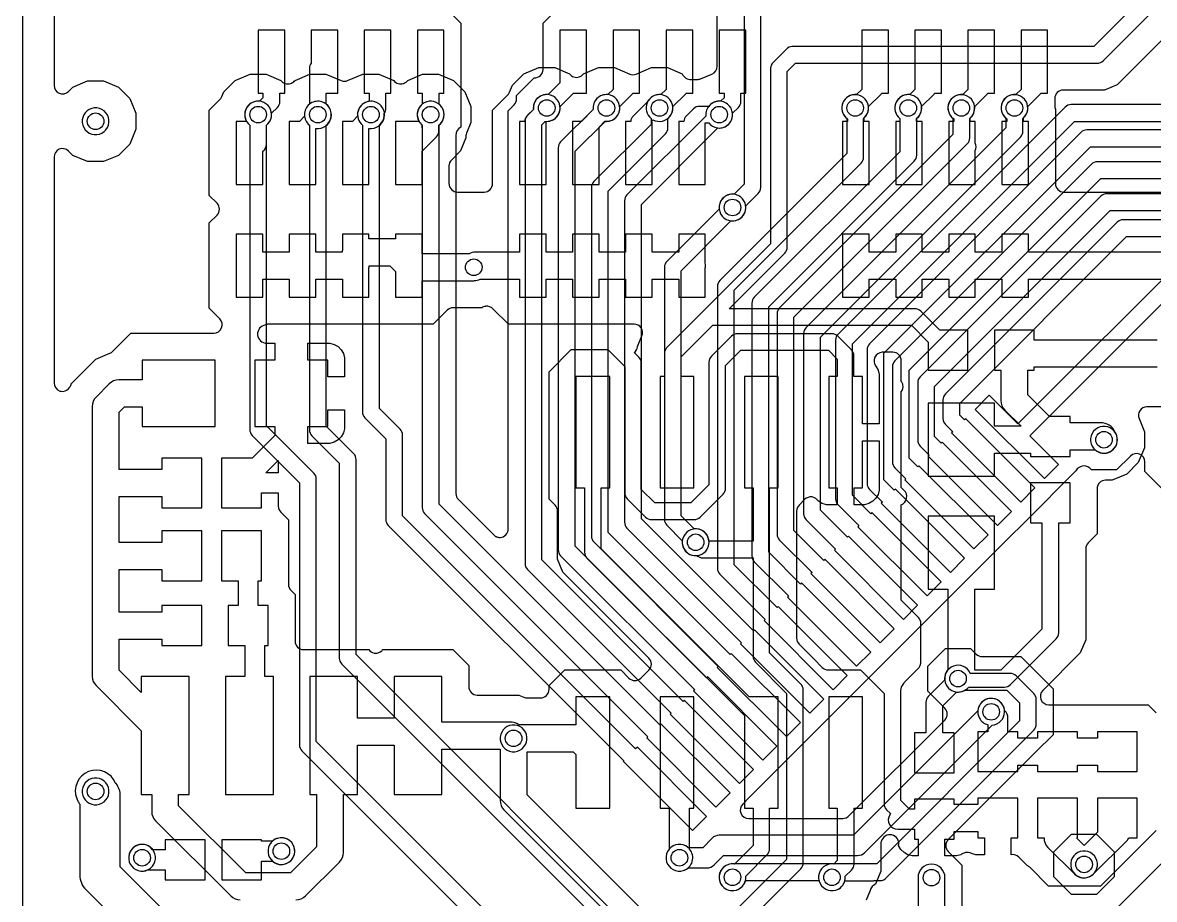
# Model space of a CAD drawing. Header units: millimetres. Extents: x 2.7 to 40, y 1.2 to 40.3.
# Drawn here: x 2.7 to 19.76, y 12.57 to 25.79 of the extents above; entities that cross this region are included whole.
import ezdxf

# ---------------------------------------------------------------- set-up
doc = ezdxf.new("R2010")
doc.units = ezdxf.units.MM

msp = doc.modelspace()

# ---------------------------------------------------------------- linework, layer by layer
at = {"layer": '16_copper'}
for points in [[(13.575, 29.4), (13.575, 23.352), (13.424, 23.2), (13.42, 23.201), (13.38, 23.201), (13.341, 23.193), (13.305, 23.178), (13.272, 23.156), (13.244, 23.128), (13.222, 23.095), (13.207, 23.059), (13.199, 23.02), (13.199, 22.98), (13.207, 22.941), (13.222, 22.905), (13.244, 22.872), (13.272, 22.844), (13.305, 22.822), (13.341, 22.807), (13.38, 22.799), (13.42, 22.799), (13.459, 22.807, 0.363265), (13.6, 23.024), (13.788, 23.212, 0.198912), (13.825, 23.3), (13.825, 29.348)], [(3.173, 27.277), (3.173, 24.839, 0.668185), (3.39, 24.749), (3.456, 24.815), (3.679, 24.908), (3.921, 24.908), (4.144, 24.815), (4.315, 24.644), (4.408, 24.421), (4.408, 24.179), (4.315, 23.956), (4.144, 23.785), (3.921, 23.692), (3.679, 23.692), (3.456, 23.785), (3.39, 23.851, 0.668185), (3.173, 23.761), (3.173, 20.356, 0.74326), (3.405, 20.286), (3.413, 20.297, 0.088651), (3.433, 20.345), (3.805, 20.717), (4.016, 20.804, 0.098494), (4.057, 20.832), (4.332, 21.106), (5.581, 21.106, 0.668179), (5.671, 21.323), (5.514, 21.481), (5.514, 21.97, 0.054832), (5.51, 21.998), (5.51, 22.252, 0.052307), (5.514, 22.278), (5.514, 22.767), (5.63, 22.884, 0.414214), (5.63, 23.064), (5.514, 23.181), (5.514, 24.467), (5.678, 24.632, 0.098494), (5.705, 24.673), (5.735, 24.744), (5.906, 24.915), (6.129, 25.008), (6.371, 25.008), (6.594, 24.915, 0.333136), (6.74, 24.869), (6.752, 24.874, 0.117093), (6.806, 24.915), (7.029, 25.008), (7.271, 25.008), (7.501, 24.912, 0.198912), (7.599, 24.912), (7.829, 25.008), (8.071, 25.008), (8.294, 24.915, 0.33315), (8.44, 24.869), (8.452, 24.874, 0.116989), (8.506, 24.915), (8.729, 25.008), (8.971, 25.008), (9.194, 24.915), (9.365, 24.744), (9.458, 24.521), (9.458, 24.279), (9.391, 24.119, 0.122277), (9.381, 24.048), (9.3, 23.853), (9.164, 23.716, 0.198912), (9.126, 23.626), (9.126, 23.36, 0.414214), (9.253, 23.233), (9.657, 23.233, 0.414214), (9.784, 23.36), (9.784, 24.467), (10.013, 24.697, 0.098494), (10.041, 24.738), (10.085, 24.844), (10.256, 25.015), (10.479, 25.108), (10.721, 25.108), (10.944, 25.015, 0.333136), (11.09, 24.969), (11.102, 24.974, 0.117093), (11.156, 25.015), (11.379, 25.108), (11.621, 25.108), (11.851, 25.012, 0.198912), (11.949, 25.012), (12.179, 25.108), (12.421, 25.108), (12.644, 25.015, 0.326731), (12.78, 24.931), (12.87, 24.931, 0.098497), (12.919, 24.941), (13.09, 25.012, 0.303347), (13.169, 25.13), (13.169, 28.61, 0.668179)], [(21.475, 28.052), (18.848, 25.425), (14.3, 25.425, 0.198912), (14.212, 25.388), (14.012, 25.188, 0.198912), (13.975, 25.1), (13.975, 22.452), (12.412, 20.888), (12.408, 20.883, 0.18534), (12.375, 20.8), (12.375, 20.451), (12.311, 20.451), (12.311, 18.775), (12.819, 18.775), (12.819, 20.451), (12.625, 20.451), (12.625, 20.748), (13.102, 21.225), (16.098, 21.225), (16.35, 20.973), (16.35, 20.55), (16.95, 20.55), (16.95, 21.15), (16.527, 21.15), (16.238, 21.438, 0.198912), (16.15, 21.475), (13.352, 21.475), (14.188, 22.312, 0.198912), (14.225, 22.4), (14.225, 25.048), (14.352, 25.175), (18.9, 25.175, 0.198912), (18.988, 25.212), (21.688, 27.912, 0.198912)], [(22.05, 27.699), (19.201, 24.85), (19.006, 24.769), (18.385, 24.769, 0.414214), (18.258, 24.642), (18.258, 24.529, 0.087475), (18.267, 24.483), (18.267, 23.36, 0.414214), (18.394, 23.233), (23.108, 23.233, 0.668179)], [(23.731, 22.327), (17.86, 22.327), (17.86, 22.599), (17.46, 22.599), (17.46, 22.327), (17.06, 22.327), (17.06, 22.599), (16.66, 22.599), (16.66, 22.327), (16.26, 22.327), (16.26, 22.599), (15.86, 22.599), (15.86, 22.327), (15.46, 22.327), (15.46, 22.599), (15.06, 22.599), (15.06, 22.159, 0.086974), (15.06, 22.089), (15.06, 21.649), (15.46, 21.649), (15.46, 21.921), (15.86, 21.921), (15.86, 21.649), (16.26, 21.649), (16.26, 21.921), (16.66, 21.921), (16.66, 21.649), (17.06, 21.649), (17.06, 21.921), (17.46, 21.921), (17.46, 21.649), (17.86, 21.649), (17.86, 21.921), (23.731, 21.921)], [(19.788, 13.609), (18.949, 12.77), (18.168, 12.77, 0.007654), (18.165, 12.773), (17.881, 13.056, 0.086019), (17.843, 13.082), (17.716, 13.209, 0.246853), (17.603, 13.246), (17.603, 13.5), (17.7, 13.5), (17.7, 14.1), (17.1, 14.1), (17.1, 14.003), (16.742, 14.003), (16.742, 14.081), (16.142, 14.081), (16.142, 13.931), (16.069, 13.931), (15.936, 14.064), (15.936, 15.73, 0.087344), (15.949, 15.78), (15.953, 15.783, 0.124231), (15.99, 15.844), (16.158, 16.012), (16.158, 16.012), (16.189, 16.043, 0.261101), (16.24, 16.167), (16.24, 16.732, 0.198912), (16.203, 16.822), (15.944, 17.082), (15.944, 18.518, 0.548574), (15.985, 18.74), (15.944, 18.782), (15.944, 20.22, 0.225457), (15.969, 20.326), (15.967, 20.338, 0.079439), (15.944, 20.38), (15.944, 20.692, 0.414214), (15.817, 20.819), (15.657, 20.819, 0.594673), (15.56, 20.611), (15.596, 20.549), (15.613, 20.485), (15.613, 19.74), (15.359, 19.74), (15.359, 20.451), (15.23, 20.451), (15.23, 20.768, 0.198912), (15.193, 20.856), (14.988, 21.061, 0.198912), (14.9, 21.098), (13.473, 21.098, 0.198912), (13.385, 21.061), (13.083, 20.759, 0.198912), (13.046, 20.671), (13.046, 18.822), (12.772, 18.548), (12.23, 18.548), (12.026, 18.752), (12.026, 20.656, 0.198912), (11.989, 20.744), (11.92, 20.813, 0.194091), (11.968, 20.903), (12.035, 21.067, 0.534518), (11.918, 21.243), (10.022, 21.243), (9.789, 21.475, 0.234643), (9.682, 21.511), (9.675, 21.509, 0.097002), (9.621, 21.49), (9.189, 21.49, 0.198912), (9.099, 21.453), (8.888, 21.243), (6.416, 21.243, 0.094191), (6.369, 21.233), (6.361, 21.23, 0.93572), (6.381, 20.954), (6.5, 20.954), (6.5, 20.7), (6.2, 20.7), (6.2, 19.7), (6.5, 19.7), (6.5, 19.566), (6.159, 19.225), (5.7, 19.225), (5.7, 18.475), (6.3, 18.475), (6.3, 18.7), (6.554, 18.7), (6.554, 18.498, 0.198912), (6.591, 18.409), (6.706, 18.293), (6.706, 17.321, 0.198917), (6.744, 17.231), (6.806, 17.168), (6.806, 16.465, 0.414214), (6.933, 16.338), (7.917, 16.338, 0.398629), (8.09, 16.303), (8.112, 16.32, 0.040457), (8.131, 16.338), (9.187, 16.338), (9.425, 16.1), (9.425, 15.779, 0.414214), (9.552, 15.652), (10.179, 15.652), (10.257, 15.619, 0.098491), (10.306, 15.61), (10.508, 15.61, 0.414214), (10.635, 15.737), (10.635, 15.794), (10.873, 16.032), (11.717, 16.032), (11.84, 15.909, 0.414214), (12.02, 15.909), (12.14, 16.029, 0.414214), (12.14, 16.209), (10.845, 17.504), (10.764, 17.699), (10.764, 18.425, 0.198912), (10.726, 18.515), (10.635, 18.606), (10.635, 20.524), (10.968, 20.858), (11.522, 20.858), (11.776, 20.604), (11.776, 18.7, 0.198912), (11.813, 18.612), (12.09, 18.334, 0.198912), (12.178, 18.298), (12.823, 18.298, 0.198912), (12.912, 18.334), (13.259, 18.682, 0.198912), (13.296, 18.77), (13.296, 20.619), (13.525, 20.848), (14.848, 20.848), (14.98, 20.716), (14.98, 20.451), (14.851, 20.451), (14.851, 18.775), (14.978, 18.775), (14.978, 18.521), (14.818, 18.521), (14.753, 18.538), (14.695, 18.572, 0.504129), (14.488, 18.599), (14.404, 18.515, 0.198908), (14.366, 18.425), (14.366, 16.508, 0.198912), (14.404, 16.418), (14.624, 16.198), (14.624, 16.198), (14.753, 16.069, 0.198917), (14.843, 16.032), (15.332, 16.032), (15.686, 15.678), (15.686, 14.012, 0.198912), (15.723, 13.924), (15.781, 13.865, 0.010141), (15.779, 13.861), (15.774, 13.848, 0.621011), (15.892, 13.631), (16.142, 13.631), (16.142, 13.481), (16.197, 13.481), (16.197, 13.227), (16.109, 13.227), (16.044, 13.244), (15.986, 13.278), (15.939, 13.325), (15.905, 13.383, 0.991687), (15.642, 13.444), (15.641, 13.442, 0.054147), (15.638, 13.414), (15.638, 12.999), (15.557, 12.803, 0.238945), (15.475, 12.707), (15.415, 12.562)], [(19.8, 21.003), (17.95, 21.003), (17.95, 21.15), (17.35, 21.15), (17.35, 20.55), (17.447, 20.55), (17.447, 20.091, 0.198912), (17.506, 19.947), (17.75, 19.703), (17.35, 19.703), (17.35, 20.05), (16.35, 20.05), (16.35, 18.95), (17.35, 18.95), (17.35, 19.297), (17.891, 19.297), (17.891, 19.25), (18.491, 19.25), (18.491, 19.347), (18.868, 19.347), (18.884, 19.333), (18.914, 19.316, 0.704924), (19.183, 19.589), (19.165, 19.619, 0.325679), (18.95, 19.753), (18.491, 19.753), (18.491, 19.85), (18.178, 19.85), (17.853, 20.175), (17.853, 20.55), (17.95, 20.55), (17.95, 20.597), (19.8, 20.597, 1)], [(12.204, 12.25), (10.303, 14.151), (10.303, 14.797), (10.998, 14.797), (11.041, 14.754), (11.041, 13.949), (11.549, 13.949), (11.549, 15.625), (11.041, 15.625), (11.041, 15.203), (10.181, 15.203, 0.039267), (10.15, 15.222), (10.144, 15.226, 0.109062), (10.058, 15.245), (9.019, 15.245), (9.019, 15.932), (8.299, 15.932), (8.299, 15.303), (7.749, 15.303), (7.749, 15.932), (7.029, 15.932), (7.029, 14.152), (7.128, 14.152), (7.128, 13.364), (6.736, 12.972), (6.064, 12.972), (5.052, 13.984), (5.052, 14.152), (5.209, 14.152), (5.209, 15.932), (4.489, 15.932), (4.489, 15.689), (4.153, 16.025), (4.153, 16.497), (4.8, 16.497), (4.8, 16.4), (5.4, 16.4), (5.4, 17), (4.8, 17), (4.8, 16.903), (4.153, 16.903), (4.153, 17.547), (4.8, 17.547), (4.8, 17.375), (5.4, 17.375), (5.4, 18.125), (4.8, 18.125), (4.8, 17.953), (4.153, 17.953), (4.153, 18.647), (4.8, 18.647), (4.8, 18.475), (5.4, 18.475), (5.4, 19.225), (4.8, 19.225), (4.8, 19.053), (4.153, 19.053), (4.153, 19.916), (4.234, 19.997), (4.5, 19.997), (4.5, 19.7), (5.6, 19.7), (5.6, 20.7), (4.5, 20.7), (4.5, 20.403), (4.15, 20.403, 0.198912), (4.006, 20.344), (3.806, 20.144, 0.198912), (3.747, 20), (3.747, 15.941), (3.748, 15.931, 0.185976), (3.806, 15.797), (4.489, 15.115), (4.489, 14.152), (4.646, 14.152), (4.646, 13.899, 0.198912), (4.705, 13.756), (5.836, 12.625, 0.198912), (5.98, 12.565)], [(13.469, 12.073), (14.429, 13.034, 0.198912), (14.466, 13.122), (14.466, 15.73, 0.198912), (14.429, 15.818), (13.96, 16.287), (13.96, 18.775), (14.089, 18.775), (14.089, 20.451), (13.581, 20.451), (13.581, 18.775), (13.71, 18.775), (13.71, 17.971), (13.046, 17.971, 0.916445), (12.644, 17.975), (12.644, 17.936, 0.357808), (12.825, 17.754), (12.865, 17.754, 0.196473), (12.954, 17.721), (13.71, 17.721), (13.71, 16.236, 0.198912), (13.747, 16.147), (14.216, 15.678), (14.216, 13.174), (13.292, 12.25)], [(19.96, 19.994), (19.645, 19.994, 0.534518), (19.528, 19.818), (19.61, 19.621), (19.61, 19.379), (19.517, 19.155), (19.345, 18.983), (19.121, 18.89), (19.024, 18.89, 0.414214), (18.897, 18.763), (18.897, 18.082), (18.762, 17.946, 0.198912), (18.724, 17.856), (18.724, 16.485), (18.643, 16.289), (18.078, 15.723, 0.668179), (18.167, 15.506), (19.668, 15.506), (19.788, 15.386)], [(6.82, 12.565, 0.198912), (6.964, 12.625), (7.475, 13.136, 0.198912), (7.535, 13.28), (7.535, 14.152), (7.749, 14.152), (7.749, 14.897), (8.299, 14.897), (8.299, 14.152), (9.019, 14.152), (9.019, 14.839), (9.897, 14.839), (9.897, 14.067, 0.198912), (9.956, 13.923), (11.85, 12.03)], [(5.416, 11.82), (4.172, 13.064), (4.172, 14.133, 0.16435), (4.109, 14.318), (4.102, 14.326, 0.98568), (3.515, 14.091), (3.534, 14.052, 0.041503), (3.562, 14.01), (3.562, 12.938, 0.198912), (3.651, 12.722), (4.897, 11.477)], [(19.177, 12.423), (20.135, 13.381, 0.198912)]]:
    msp.add_lwpolyline(points, format="xyb", dxfattribs=at)
for points in [[(6.32, 23.847, 0.252815), (6.375, 23.954), (6.375, 24.242, 0.915179), (6.155, 24.578), (6.122, 24.556, 0.367374), (6.076, 24.299), (5.92, 24.299), (5.92, 23.349), (6.32, 23.349)], [(7.12, 24.193, 0.927473), (7.209, 24.593), (7.17, 24.601, 0.478888), (6.95, 24.376), (6.872, 24.299), (6.72, 24.299), (6.72, 23.349), (7.12, 23.349)], [(7.92, 24.193, 0.927473), (8.009, 24.593), (7.97, 24.601, 0.478888), (7.75, 24.376), (7.672, 24.299), (7.52, 24.299), (7.52, 23.349), (7.92, 23.349)], [(8.72, 23.847), (8.938, 24.066, 0.198912), (8.975, 24.154), (8.975, 24.242, 0.915179), (8.755, 24.578), (8.722, 24.556, 0.367374), (8.676, 24.299), (8.32, 24.299), (8.32, 23.349), (8.72, 23.349)], [(10.59, 24.299, 0.975437), (10.62, 24.701), (10.58, 24.701, 0.419885), (10.4, 24.476), (10.302, 24.379, 0.180694), (10.266, 24.299), (10.19, 24.299), (10.19, 23.349), (10.59, 23.349)], [(11.39, 24.213), (11.476, 24.3, 0.915193), (11.559, 24.693), (11.52, 24.701, 0.478888), (11.3, 24.476), (11.122, 24.299), (10.99, 24.299), (10.99, 23.349), (11.39, 23.349)], [(12.19, 24.299), (12.176, 24.299), (12.201, 24.324, 0.916478), (12.428, 24.656), (12.395, 24.678, 0.303346), (12.172, 24.656), (12.144, 24.628, 0.093244), (12.112, 24.588), (11.902, 24.379, 0.180701), (11.866, 24.299), (11.79, 24.299), (11.79, 23.349), (12.19, 23.349)], [(12.99, 24.275), (13.042, 24.275, 0.915179), (13.378, 24.495), (13.356, 24.528, 0.478887), (13.042, 24.525), (12.9, 24.525, 0.198908), (12.812, 24.488), (12.702, 24.379, 0.180712), (12.666, 24.299), (12.59, 24.299), (12.59, 23.349), (12.99, 23.349)], [(15.46, 24.299), (15.385, 24.299), (15.385, 24.351, 0.975019), (15.122, 24.656), (15.094, 24.628, 0.438403), (15.135, 24.335), (15.135, 24.299), (15.06, 24.299), (15.06, 23.349), (15.46, 23.349)], [(16.26, 24.299), (16.175, 24.299), (16.175, 24.342, 0.915179), (15.955, 24.678), (15.922, 24.656, 0.478887), (15.925, 24.342), (15.925, 24.299), (15.86, 24.299), (15.86, 23.349), (16.26, 23.349)], [(17.06, 23.857, 0.242221), (17.06, 23.97), (17.06, 24.299), (16.985, 24.299), (16.985, 24.351, 0.975019), (16.722, 24.656), (16.694, 24.628, 0.438403), (16.735, 24.335), (16.735, 24.299), (16.66, 24.299), (16.66, 23.349), (17.06, 23.349)], [(17.86, 24.299), (17.785, 24.299), (17.785, 24.351, 0.975019), (17.522, 24.656), (17.494, 24.628, 0.438403), (17.535, 24.335), (17.535, 24.299), (17.46, 24.299), (17.46, 23.349), (17.86, 23.349)], [(8.72, 24.245, 0.007866), (8.725, 24.242), (8.725, 24.206), (8.72, 24.201)], [(6.32, 21.921), (6.72, 21.921), (6.72, 21.649), (7.12, 21.649), (7.12, 21.921), (7.52, 21.921), (7.52, 21.649), (7.92, 21.649), (7.92, 22.089, 0.039671), (7.923, 22.121), (8.236, 22.121), (8.32, 22.037), (8.32, 21.649), (8.72, 21.649), (8.72, 21.897), (9.5, 21.897), (9.51, 21.898, 0.099393), (9.595, 21.921), (10.19, 21.921), (10.19, 21.649), (10.59, 21.649), (10.59, 21.921), (10.99, 21.921), (10.99, 21.649), (11.39, 21.649), (11.39, 21.921), (11.79, 21.921), (11.79, 21.649), (12.19, 21.649), (12.19, 21.921), (12.59, 21.921), (12.59, 21.649), (12.99, 21.649), (12.99, 22.089, 0.086974), (12.99, 22.159), (12.99, 22.599), (12.59, 22.599), (12.59, 22.327), (12.19, 22.327), (12.19, 22.599), (11.79, 22.599), (11.79, 22.327), (11.39, 22.327), (11.39, 22.599), (10.99, 22.599), (10.99, 22.327), (10.59, 22.327), (10.59, 22.599), (10.19, 22.599), (10.19, 22.327), (9.524, 22.327, 0.122169), (9.429, 22.303), (8.72, 22.303), (8.72, 22.599), (8.32, 22.599), (8.32, 22.527), (7.92, 22.527), (7.92, 22.599), (7.52, 22.599), (7.52, 22.359, 0.039671), (7.517, 22.327), (7.12, 22.327), (7.12, 22.599), (6.72, 22.599), (6.72, 22.327), (6.32, 22.327), (6.32, 22.599), (5.92, 22.599), (5.92, 22.159, 0.086974), (5.92, 22.089), (5.92, 21.649), (6.32, 21.649)], [(13.459, 12.713, 0.355424), (13.601, 12.924), (13.923, 13.247, 0.198912), (13.96, 13.335), (13.96, 13.949), (14.089, 13.949), (14.089, 15.625), (13.652, 15.625), (11.42, 17.857), (11.42, 18.775), (11.549, 18.775), (11.549, 20.451), (11.041, 20.451), (11.041, 18.775), (11.17, 18.775), (11.17, 17.805, 0.198912), (11.207, 17.717), (13.581, 15.342), (13.581, 13.949), (13.71, 13.949), (13.71, 13.387), (13.429, 13.106), (13.42, 13.108), (13.38, 13.108), (13.341, 13.1), (13.305, 13.085), (13.272, 13.063), (13.244, 13.035), (13.222, 13.002), (13.207, 12.965), (13.199, 12.926), (13.199, 12.887), (13.207, 12.848), (13.222, 12.811), (13.244, 12.778), (13.272, 12.75), (13.305, 12.728), (13.341, 12.713), (13.38, 12.705), (13.42, 12.705)], [(16.742, 15.081), (16.569, 15.081), (16.569, 15.489), (16.778, 15.698, 0.140704), (16.889, 15.717), (16.919, 15.735, 0.061614), (16.96, 15.773), (17.5, 15.773, 0.198912), (17.59, 15.81), (18.281, 16.501, 0.198912), (18.318, 16.591), (18.318, 18.25), (18.491, 18.25), (18.491, 18.85), (17.891, 18.85), (17.891, 18.25), (18.064, 18.25), (18.064, 16.644), (17.447, 16.027), (17.053, 16.027), (17.053, 17.25), (17.35, 17.25), (17.35, 18.35), (16.35, 18.35), (16.35, 17.25), (16.647, 17.25), (16.647, 16.032), (16.633, 16.016), (16.616, 15.986, 0.136765), (16.598, 15.878), (16.352, 15.632, 0.198912), (16.315, 15.542), (16.315, 15.081), (16.142, 15.081), (16.142, 14.481), (16.742, 14.481)], [(12.659, 13.007, 0.543249), (12.752, 13.332), (12.752, 13.949), (12.819, 13.949), (12.819, 15.625), (12.311, 15.625), (12.311, 13.949), (12.448, 13.949), (12.448, 13.332), (12.444, 13.328), (12.422, 13.295), (12.407, 13.259), (12.399, 13.22), (12.399, 13.18), (12.407, 13.141), (12.422, 13.105), (12.444, 13.072), (12.472, 13.044), (12.505, 13.022), (12.541, 13.007), (12.58, 12.999), (12.62, 12.999)], [(14.959, 12.713, 0.351498), (15.101, 12.922), (15.195, 13.015, 0.198912), (15.232, 13.105), (15.232, 13.949), (15.359, 13.949), (15.359, 15.625), (14.851, 15.625), (14.851, 13.949), (14.978, 13.949), (14.978, 13.158), (14.927, 13.106), (14.92, 13.108), (14.88, 13.108), (14.841, 13.1), (14.805, 13.085), (14.772, 13.063), (14.744, 13.035), (14.722, 13.002), (14.707, 12.965), (14.699, 12.926), (14.699, 12.887), (14.707, 12.848), (14.722, 12.811), (14.744, 12.778), (14.772, 12.75), (14.805, 12.728), (14.841, 12.713), (14.88, 12.705), (14.92, 12.705)], [(17.7, 14.597), (18, 14.597), (18, 14.5), (18.6, 14.5), (18.6, 14.597), (18.9, 14.597), (18.9, 14.5), (19.5, 14.5), (19.5, 15.1), (18.9, 15.1), (18.9, 15.003), (18.6, 15.003), (18.6, 15.1), (18, 15.1), (18, 15.003), (17.7, 15.003), (17.7, 15.1), (17.552, 15.1), (17.552, 15.3, 0.220846), (17.501, 15.42), (17.493, 15.459, 1), (17.107, 15.341), (17.122, 15.305, 0.20715), (17.248, 15.205), (17.248, 15.1), (17.1, 15.1), (17.1, 14.5), (17.7, 14.5)], [(18.702, 12.898, 0.196658), (18.844, 12.956), (19.344, 13.456, 0.067764), (19.377, 13.5), (19.5, 13.5), (19.5, 14.1), (18.9, 14.1), (18.9, 13.587), (18.7, 13.387), (18.587, 13.5), (18.6, 13.5), (18.6, 14.1), (18, 14.1), (18, 13.5), (18.097, 13.5, 0.198912), (18.156, 13.356), (18.556, 12.956), (18.557, 12.956), (18.557, 12.955), (18.571, 12.944), (18.584, 12.933), (18.584, 12.933), (18.585, 12.933), (18.6, 12.924), (18.614, 12.916), (18.615, 12.915), (18.616, 12.915), (18.632, 12.909), (18.648, 12.904), (18.649, 12.903), (18.65, 12.903), (18.666, 12.9), (18.683, 12.898), (18.684, 12.898), (18.685, 12.897)], [(16.603, 13.481), (16.742, 13.481), (16.742, 13.597), (17.1, 13.597), (17.1, 13.5), (17.197, 13.5), (17.197, 13.246), (17.067, 13.246), (17.002, 13.263, 0.186532), (16.912, 13.278), (16.904, 13.276, 0.123373), (16.84, 13.244), (16.775, 13.227), (16.603, 13.227)]]:
    msp.add_lwpolyline(points, format="xyb", close=True, dxfattribs=at)
for points in [[(3.859, 24.107), (3.895, 24.122), (3.928, 24.144), (3.956, 24.172), (3.978, 24.205), (3.993, 24.241), (4.001, 24.28), (4.001, 24.32), (3.993, 24.359), (3.978, 24.395), (3.956, 24.428), (3.928, 24.456), (3.895, 24.478), (3.859, 24.493), (3.82, 24.501), (3.78, 24.501), (3.741, 24.493), (3.705, 24.478), (3.672, 24.456), (3.644, 24.428), (3.622, 24.395), (3.607, 24.359), (3.599, 24.32), (3.599, 24.28), (3.607, 24.241), (3.622, 24.205), (3.644, 24.172), (3.672, 24.144), (3.705, 24.122), (3.741, 24.107), (3.78, 24.099), (3.82, 24.099)], [(10.576, 24.299), (10.576, 24.3), (10.579, 24.299)], [(7.3, 20.45), (7.3, 20.7), (7, 20.7), (7, 20.954), (7.333, 20.954), (7.398, 20.937), (7.456, 20.903), (7.503, 20.856), (7.537, 20.798), (7.554, 20.733), (7.554, 20.45)], [(7, 19.446), (7, 19.7), (7.3, 19.7), (7.3, 19.95), (7.554, 19.95), (7.554, 19.667), (7.537, 19.602), (7.503, 19.544), (7.456, 19.497), (7.398, 19.463), (7.333, 19.446)], [(15.232, 18.521), (15.232, 18.775), (15.359, 18.775), (15.359, 19.486), (15.613, 19.486), (15.613, 18.741), (15.596, 18.677), (15.562, 18.619), (15.515, 18.572), (15.457, 18.538), (15.392, 18.521)], [(6.554, 19), (6.366, 19), (6.554, 19.188)], [(6.479, 15.932), (6.352, 15.932), (6.352, 16.4), (6.4, 16.4), (6.4, 17), (6.252, 17), (6.252, 17.375), (6.3, 17.375), (6.3, 18.125), (5.7, 18.125), (5.7, 17.375), (5.948, 17.375), (5.948, 17), (5.8, 17), (5.8, 16.4), (6.048, 16.4), (6.048, 15.932), (5.759, 15.932), (5.759, 14.152), (6.479, 14.152)], [(6.659, 13.107), (6.695, 13.122), (6.728, 13.144), (6.756, 13.172), (6.778, 13.205), (6.793, 13.241), (6.801, 13.28), (6.801, 13.32), (6.793, 13.359), (6.778, 13.395), (6.756, 13.428), (6.728, 13.456), (6.695, 13.478), (6.659, 13.493), (6.62, 13.501), (6.58, 13.501), (6.541, 13.493), (6.505, 13.478), (6.472, 13.456), (6.444, 13.428), (6.422, 13.395), (6.407, 13.359), (6.399, 13.32), (6.399, 13.28), (6.407, 13.241), (6.422, 13.205), (6.444, 13.172), (6.472, 13.144), (6.505, 13.122), (6.541, 13.107), (6.58, 13.099), (6.62, 13.099)], [(4.559, 13.007), (4.595, 13.022), (4.628, 13.044), (4.656, 13.072), (4.678, 13.105), (4.693, 13.141), (4.701, 13.18), (4.701, 13.22), (4.693, 13.259), (4.678, 13.295), (4.656, 13.328), (4.628, 13.356), (4.595, 13.378), (4.559, 13.393), (4.52, 13.401), (4.48, 13.401), (4.441, 13.393), (4.405, 13.378), (4.372, 13.356), (4.344, 13.328), (4.322, 13.295), (4.307, 13.259), (4.299, 13.22), (4.299, 13.18), (4.307, 13.141), (4.322, 13.105), (4.344, 13.072), (4.372, 13.044), (4.405, 13.022), (4.441, 13.007), (4.48, 12.999), (4.52, 12.999)]]:
    msp.add_lwpolyline(points, close=True, dxfattribs=at)
at = {"layer": '1_copper'}
for points in [[(9.124, 25.96), (9.304, 25.78), (9.304, 24.642, 0.028489), (9.305, 24.628), (9.305, 24.211, 0.302842), (9.231, 24.085), (9.231, 18.688, 0.198912), (9.268, 18.599), (9.802, 18.065), (9.807, 18.061), (9.812, 18.056), (9.818, 18.052), (9.824, 18.047), (9.83, 18.044), (9.836, 18.041), (9.843, 18.038), (9.849, 18.035), (9.856, 18.033), (9.862, 18.031), (9.869, 18.03), (9.877, 18.028), (9.883, 18.028), (9.89, 18.027), (9.897, 18.028, 0.401786), (10.019, 18.154), (10.019, 24.458), (10.108, 24.546, 0.198912), (10.145, 24.636), (10.145, 24.689), (10.411, 24.955, 0.431714), (10.546, 25.082), (10.546, 25.78), (10.726, 25.96, 0.414214)], [(11.453, 10.627), (7.127, 14.953), (7.127, 18.906, 0.198912), (7.09, 18.996), (6.377, 19.708), (6.377, 24.243, 0.254449), (6.451, 24.421), (6.54, 24.51, 0.198912), (6.577, 24.6), (6.577, 24.725), (6.65, 24.725), (6.65, 25.675), (6.25, 25.675), (6.25, 24.725), (6.323, 24.725), (6.323, 24.653), (6.271, 24.601, 0.74744), (6.123, 24.243), (6.123, 19.656, 0.198912), (6.16, 19.566), (6.873, 18.853), (6.873, 14.9, 0.198912), (6.91, 14.81), (11.31, 10.41, 0.198912)], [(12.366, 11.623), (7.727, 16.262), (7.727, 19.2, 0.198912), (7.69, 19.29), (7.277, 19.703), (7.277, 24.243, 0.47753), (7.277, 24.557), (7.277, 24.725), (7.45, 24.725), (7.45, 25.675), (7.05, 25.675), (7.05, 25.178, 0.166372), (7.023, 25.1), (7.023, 24.557, 0.47753), (7.023, 24.243), (7.023, 19.65, 0.198912), (7.06, 19.56), (7.473, 19.147), (7.473, 16.21, 0.198912), (7.51, 16.12), (12.186, 11.444)], [(22.371, 24.551), (18.505, 24.551, 0.198912), (18.415, 24.514), (14.991, 21.09, 0.198912), (14.954, 21), (14.954, 18.611, 0.198912), (14.991, 18.521), (15.306, 18.206), (15.29, 18.19), (16.333, 17.147), (16.545, 17.359), (15.502, 18.402), (15.486, 18.386), (15.208, 18.664), (15.208, 20.947), (18.558, 24.297), (22.424, 24.297, 0.198912)], [(24.147, 24.17), (18.743, 24.17, 0.198912), (18.653, 24.133), (15.467, 20.947, 0.198912), (15.43, 20.857), (15.43, 18.842, 0.198912), (15.467, 18.752), (15.66, 18.56), (15.643, 18.544), (16.686, 17.501), (16.899, 17.713), (15.856, 18.756), (15.839, 18.739), (15.684, 18.895), (15.684, 20.804), (18.796, 23.916), (24.2, 23.916, 0.198912)], [(24.447, 23.689), (18.9, 23.689, 0.198912), (18.81, 23.652), (15.848, 20.69, 0.198912), (15.811, 20.6), (15.811, 19.168, 0.198912), (15.848, 19.078), (16.013, 18.913), (15.997, 18.897), (17.04, 17.854), (17.252, 18.066), (16.209, 19.109), (16.193, 19.093), (16.065, 19.221), (16.065, 20.547), (18.953, 23.435), (24.5, 23.435, 0.198912)], [(24.947, 23.208), (19.042, 23.208, 0.198912), (18.952, 23.171), (16.229, 20.448, 0.198912), (16.192, 20.358), (16.192, 19.494, 0.198912), (16.229, 19.405), (16.367, 19.267), (16.351, 19.251), (17.394, 18.208), (17.606, 18.42), (16.563, 19.463), (16.546, 19.447), (16.446, 19.547), (16.446, 20.305), (19.095, 22.954), (25, 22.954, 0.198912)], [(27.585, 22.815), (19.288, 22.815, 0.198912), (19.198, 22.778), (16.61, 20.19, 0.198912), (16.573, 20.1), (16.573, 19.82, 0.198912), (16.61, 19.731), (16.72, 19.621), (16.704, 19.604), (17.747, 18.561), (17.959, 18.773), (16.916, 19.816), (16.9, 19.8), (16.827, 19.873), (16.827, 20.047), (19.341, 22.561), (27.638, 22.561, 0.198912)], [(21.073, 17.564), (19.615, 19.022), (19.615, 19.165, 0.668179), (19.398, 19.255), (19.189, 19.045), (18.811, 19.045, 0.570547), (18.577, 19.032), (17.815, 18.27), (17.815, 18.27), (17.543, 17.998), (17.543, 17.998), (17.19, 17.645), (17.19, 17.645), (14.28, 14.735), (14.28, 14.735), (13.654, 14.109), (13.654, 14.109), (13.555, 14.01, 0.668185), (13.645, 13.793), (15.066, 13.793, 0.198912), (15.156, 13.831), (16.601, 15.276, 0.414214), (16.601, 15.455), (16.345, 15.711), (16.345, 16.089), (16.611, 16.355), (16.989, 16.355), (17.074, 16.269, 0.198917), (17.164, 16.232), (17.745, 16.232), (18.232, 15.745), (18.232, 15.055), (17.973, 14.796), (17.973, 14.796), (16.652, 13.475, 0.414214), (16.652, 13.295), (16.857, 13.089), (16.857, 10.211)]]:
    msp.add_lwpolyline(points, format="xyb", dxfattribs=at)
for points in [[(13.009, 13.824), (11.966, 14.867), (11.94, 14.84), (8.427, 18.353), (8.427, 19.569, 0.198912), (8.39, 19.658), (8.077, 19.971), (8.077, 24.243, 0.20085), (8.151, 24.38), (8.151, 24.42, 0.169097), (8.177, 24.5), (8.177, 24.725), (8.25, 24.725), (8.25, 25.675), (7.85, 25.675), (7.85, 24.725), (7.923, 24.725), (7.923, 24.6, 0.657843), (7.823, 24.243), (7.823, 19.919, 0.198912), (7.86, 19.829), (8.173, 19.516), (8.173, 18.3, 0.198912), (8.21, 18.21), (11.76, 14.66), (11.754, 14.655), (12.797, 13.612)], [(13.363, 14.177), (12.32, 15.22), (12.304, 15.204), (8.977, 18.531), (8.977, 24.243, 0.47753), (8.977, 24.557), (8.977, 24.725), (9.05, 24.725), (9.05, 25.675), (8.65, 25.675), (8.65, 24.725), (8.723, 24.725), (8.723, 24.557, 0.47753), (8.723, 24.243), (8.723, 18.478, 0.198912), (8.76, 18.388), (12.124, 15.024), (12.108, 15.008), (13.151, 13.965)], [(13.717, 14.531), (12.674, 15.574), (12.657, 15.557), (10.527, 17.688), (10.527, 24.247), (10.579, 24.299, 0.477531), (10.801, 24.521), (11.005, 24.725), (11.2, 24.725), (11.2, 25.675), (10.8, 25.675), (10.8, 24.88), (10.621, 24.701, 0.477531), (10.399, 24.479), (10.31, 24.39, 0.198912), (10.273, 24.3), (10.273, 17.635, 0.198912), (10.31, 17.545), (12.478, 15.378), (12.461, 15.362), (13.504, 14.319)], [(14.07, 14.884), (13.027, 15.927), (13.011, 15.911), (11.027, 17.895), (11.027, 23.847), (11.479, 24.299, 0.477531), (11.701, 24.521), (11.89, 24.71, 0.037495), (11.902, 24.725), (12, 24.725), (12, 25.675), (11.6, 25.675), (11.6, 24.78), (11.521, 24.701, 0.477531), (11.299, 24.479), (10.81, 23.99, 0.198912), (10.773, 23.9), (10.773, 17.842, 0.198912), (10.81, 17.752), (12.831, 15.731), (12.815, 15.715), (13.858, 14.672)], [(14.424, 15.238), (13.381, 16.281), (13.364, 16.265), (11.527, 18.102), (11.527, 23.247), (12.39, 24.11, 0.198912), (12.427, 24.2), (12.427, 24.343, 0.254449), (12.501, 24.521), (12.69, 24.71, 0.037495), (12.702, 24.725), (12.8, 24.725), (12.8, 25.675), (12.4, 25.675), (12.4, 24.78), (12.321, 24.701, 0.74744), (12.173, 24.343), (12.173, 24.253), (11.31, 23.39, 0.198912), (11.273, 23.3), (11.273, 18.049, 0.198912), (11.31, 17.96), (13.185, 16.085), (13.169, 16.069), (14.212, 15.026)], [(14.777, 15.591), (13.734, 16.634), (13.718, 16.618), (12.027, 18.309), (12.027, 23.047), (13.179, 24.199, 0.477531), (13.401, 24.421), (13.49, 24.51, 0.198912), (13.527, 24.6), (13.527, 24.725), (13.6, 24.725), (13.6, 25.675), (13.2, 25.675), (13.2, 24.725), (13.273, 24.725), (13.273, 24.653), (13.221, 24.601, 0.477531), (12.999, 24.379), (11.81, 23.19, 0.198912), (11.773, 23.1), (11.773, 18.257, 0.198912), (11.81, 18.167), (13.538, 16.439), (13.522, 16.422), (14.565, 15.379)], [(15.131, 15.945), (14.088, 16.988), (14.072, 16.972), (13.427, 17.616), (13.427, 21.756), (15.34, 23.669, 0.198912), (15.377, 23.759), (15.377, 24.343, 0.254449), (15.451, 24.521), (15.64, 24.71, 0.037495), (15.652, 24.725), (15.75, 24.725), (15.75, 25.675), (15.35, 25.675), (15.35, 24.78), (15.271, 24.701, 0.74744), (15.123, 24.343), (15.123, 23.812), (13.21, 21.899, 0.198912), (13.173, 21.809), (13.173, 17.564, 0.198912), (13.21, 17.474), (13.892, 16.792), (13.876, 16.776), (14.919, 15.733)], [(15.484, 16.299), (14.441, 17.342), (14.425, 17.325), (13.946, 17.804), (13.946, 21.505), (16.14, 23.699, 0.198912), (16.177, 23.789), (16.177, 24.343, 0.254449), (16.251, 24.521), (16.44, 24.71, 0.037495), (16.452, 24.725), (16.55, 24.725), (16.55, 25.675), (16.15, 25.675), (16.15, 24.78), (16.071, 24.701, 0.74744), (15.923, 24.343), (15.923, 23.841), (13.729, 21.648, 0.198912), (13.692, 21.558), (13.692, 17.752, 0.198912), (13.729, 17.662), (14.245, 17.146), (14.229, 17.129), (15.272, 16.086)], [(15.838, 16.652), (14.795, 17.695), (14.779, 17.679), (14.327, 18.13), (14.327, 21.347), (16.94, 23.96, 0.198912), (16.977, 24.05), (16.977, 24.343, 0.254449), (17.051, 24.521), (17.24, 24.71, 0.037495), (17.252, 24.725), (17.35, 24.725), (17.35, 25.675), (16.95, 25.675), (16.95, 24.78), (16.871, 24.701, 0.74744), (16.723, 24.343), (16.723, 24.103), (14.11, 21.49, 0.198912), (14.073, 21.4), (14.073, 18.078, 0.198912), (14.11, 17.988), (14.599, 17.499), (14.583, 17.483), (15.626, 16.44)], [(16.191, 17.006), (15.148, 18.049), (15.132, 18.032), (14.727, 18.438), (14.727, 21.047), (17.74, 24.06, 0.198912), (17.777, 24.15), (17.777, 24.343, 0.254449), (17.851, 24.521), (18.04, 24.71, 0.037495), (18.052, 24.725), (18.15, 24.725), (18.15, 25.675), (17.75, 25.675), (17.75, 24.78), (17.671, 24.701, 0.74744), (17.523, 24.343), (17.523, 24.203), (14.51, 21.19, 0.198912), (14.473, 21.1), (14.473, 18.385, 0.198912), (14.51, 18.295), (14.953, 17.853), (14.936, 17.836), (15.979, 16.793)], [(18.313, 19.127), (17.881, 19.559), (20.495, 22.173), (28.4, 22.173, 0.198912), (28.49, 22.21), (30.44, 24.16, 0.198912), (30.477, 24.25), (30.477, 24.543, 0.260557), (30.55, 24.726), (30.55, 25.675), (30.15, 25.675), (30.15, 24.726, 0.260557), (30.223, 24.543), (30.223, 24.303), (28.347, 22.427), (20.443, 22.427, 0.198912), (20.353, 22.39), (17.701, 19.738), (17.27, 20.17), (17.058, 19.958), (18.101, 18.915)], [(12.903, 17.762, 0.915186), (12.821, 18.156), (12.625, 18.352), (12.625, 22.048), (13.376, 22.8, 0.915186), (13.459, 23.193), (13.42, 23.201, 0.478888), (13.2, 22.976), (12.412, 22.188, 0.198912), (12.375, 22.1), (12.375, 18.3, 0.198912), (12.412, 18.212), (12.644, 17.979), (12.644, 17.975), (12.644, 17.936), (12.651, 17.897), (12.667, 17.86), (12.689, 17.827), (12.717, 17.799), (12.749, 17.777), (12.786, 17.762), (12.825, 17.754), (12.865, 17.754)], [(14.959, 12.713, 0.258375), (15.095, 12.854), (15.517, 12.854, 0.036886), (15.535, 12.856), (15.623, 12.856, 0.238731), (15.725, 12.908), (17.942, 15.124, 0.198912), (17.978, 15.212), (17.978, 15.588, 0.198912), (17.942, 15.676), (17.676, 15.942, 0.198912), (17.588, 15.978), (16.985, 15.978, 0.948994), (16.607, 15.841), (16.622, 15.805, 0.303346), (16.82, 15.699), (16.859, 15.707, 0.089005), (16.905, 15.728), (17.536, 15.728), (17.728, 15.536), (17.728, 15.264), (15.574, 13.11), (15.519, 13.11, 0.036293), (15.5, 13.108), (13.476, 13.108, 0.106335), (13.42, 13.108), (13.38, 13.108, 1), (13.42, 12.705), (13.459, 12.713, 0.263768), (13.595, 12.858), (14.705, 12.858), (14.707, 12.848), (14.722, 12.811), (14.744, 12.778), (14.772, 12.75), (14.805, 12.728), (14.841, 12.713), (14.88, 12.705), (14.92, 12.705)], [(12.659, 13.007, 0.105333), (12.732, 13.048), (13.014, 13.048, 0.198912), (13.122, 13.092), (13.264, 13.235), (15.287, 13.235, 0.198912), (15.395, 13.279), (17.314, 15.199, 0.918765), (17.32, 15.601), (17.28, 15.601, 0.365467), (17.099, 15.414), (15.224, 13.539), (13.201, 13.539, 0.198912), (13.093, 13.495), (12.951, 13.352), (12.732, 13.352), (12.728, 13.356), (12.695, 13.378), (12.659, 13.393), (12.62, 13.401), (12.58, 13.401), (12.541, 13.393), (12.505, 13.378), (12.472, 13.356), (12.444, 13.328), (12.422, 13.295), (12.407, 13.259), (12.399, 13.22), (12.399, 13.18), (12.407, 13.141), (12.422, 13.105), (12.444, 13.072), (12.472, 13.044), (12.505, 13.022), (12.541, 13.007), (12.58, 12.999), (12.62, 12.999)], [(6.303, 13.148), (6.468, 13.148, 0.918755), (6.756, 13.428), (6.728, 13.456, 0.365461), (6.468, 13.452), (6.303, 13.452), (6.303, 13.47), (5.703, 13.47), (5.703, 12.87), (6.303, 12.87)], [(5.45, 13.47), (4.85, 13.47), (4.85, 13.322), (4.66, 13.322, 0.922308), (4.322, 13.105), (4.344, 13.072, 0.198914), (4.48, 12.999), (4.52, 12.999, 0.102386), (4.585, 13.018), (4.85, 13.018), (4.85, 12.87), (5.45, 12.87)], [(16.437, 10.2, 0.361416), (16.603, 10.4), (16.603, 12.9, 1), (16.197, 12.9), (16.197, 10.4), (16.2, 10.365), (16.209, 10.33), (16.224, 10.298), (16.245, 10.269), (16.27, 10.244), (16.299, 10.223), (16.332, 10.209), (16.366, 10.2), (16.402, 10.197)]]:
    msp.add_lwpolyline(points, format="xyb", close=True, dxfattribs=at)
for points in [[(3.859, 24.107), (3.895, 24.122), (3.928, 24.144), (3.956, 24.172), (3.978, 24.205), (3.993, 24.241), (4.001, 24.28), (4.001, 24.32), (3.993, 24.359), (3.978, 24.395), (3.956, 24.428), (3.928, 24.456), (3.895, 24.478), (3.859, 24.493), (3.82, 24.501), (3.78, 24.501), (3.741, 24.493), (3.705, 24.478), (3.672, 24.456), (3.644, 24.428), (3.622, 24.395), (3.607, 24.359), (3.599, 24.32), (3.599, 24.28), (3.607, 24.241), (3.622, 24.205), (3.644, 24.172), (3.672, 24.144), (3.705, 24.122), (3.741, 24.107), (3.78, 24.099), (3.82, 24.099)], [(19.059, 19.307), (19.095, 19.322), (19.128, 19.344), (19.156, 19.372), (19.178, 19.405), (19.193, 19.441), (19.201, 19.48), (19.201, 19.52), (19.193, 19.559), (19.178, 19.595), (19.156, 19.628), (19.128, 19.656), (19.095, 19.678), (19.059, 19.693), (19.02, 19.701), (18.98, 19.701), (18.941, 19.693), (18.905, 19.678), (18.872, 19.656), (18.844, 19.628), (18.822, 19.595), (18.807, 19.559), (18.799, 19.52), (18.799, 19.48), (18.807, 19.441), (18.822, 19.405), (18.844, 19.372), (18.872, 19.344), (18.905, 19.322), (18.941, 19.307), (18.98, 19.299), (19.02, 19.299)], [(10.159, 14.807), (10.195, 14.822), (10.228, 14.844), (10.256, 14.872), (10.278, 14.905), (10.293, 14.941), (10.301, 14.98), (10.301, 15.02), (10.293, 15.059), (10.278, 15.095), (10.256, 15.128), (10.228, 15.156), (10.195, 15.178), (10.159, 15.193), (10.12, 15.201), (10.08, 15.201), (10.041, 15.193), (10.005, 15.178), (9.972, 15.156), (9.944, 15.128), (9.922, 15.095), (9.907, 15.059), (9.899, 15.02), (9.899, 14.98), (9.907, 14.941), (9.922, 14.905), (9.944, 14.872), (9.972, 14.844), (10.005, 14.822), (10.041, 14.807), (10.08, 14.799), (10.12, 14.799)], [(3.859, 14.007), (3.895, 14.022), (3.928, 14.044), (3.956, 14.072), (3.978, 14.105), (3.993, 14.141), (4.001, 14.18), (4.001, 14.22), (3.993, 14.259), (3.978, 14.295), (3.956, 14.328), (3.928, 14.356), (3.895, 14.378), (3.859, 14.393), (3.82, 14.401), (3.78, 14.401), (3.741, 14.393), (3.705, 14.378), (3.672, 14.356), (3.644, 14.328), (3.622, 14.295), (3.607, 14.259), (3.599, 14.22), (3.599, 14.18), (3.607, 14.141), (3.622, 14.105), (3.644, 14.072), (3.672, 14.044), (3.705, 14.022), (3.741, 14.007), (3.78, 13.999), (3.82, 13.999)], [(18.511, 12.645), (18.245, 12.911), (18.245, 13.289), (18.511, 13.555), (18.889, 13.555), (19.155, 13.289), (19.155, 12.911), (18.889, 12.645)], [(18.759, 12.907), (18.795, 12.922), (18.828, 12.944), (18.856, 12.972), (18.878, 13.005), (18.893, 13.041), (18.901, 13.08), (18.901, 13.12), (18.893, 13.159), (18.878, 13.195), (18.856, 13.228), (18.828, 13.256), (18.795, 13.278), (18.759, 13.293), (18.72, 13.301), (18.68, 13.301), (18.641, 13.293), (18.605, 13.278), (18.572, 13.256), (18.544, 13.228), (18.522, 13.195), (18.507, 13.159), (18.499, 13.12), (18.499, 13.08), (18.507, 13.041), (18.522, 13.005), (18.544, 12.972), (18.572, 12.944), (18.605, 12.922), (18.641, 12.907), (18.68, 12.899), (18.72, 12.899)]]:
    msp.add_lwpolyline(points, close=True, dxfattribs=at)
at = {"layer": 'drills_via_1_16'}
for centre in [(10.6, 24.5), (11.5, 24.5), (12.3, 24.5), (15.25, 24.5), (16.05, 24.5), (16.85, 24.5), (17.65, 24.5), (3.8, 24.3), (6.25, 24.4), (7.15, 24.4), (7.95, 24.4), (8.85, 24.4), (13.2, 24.4), (13.4, 23), (9.5, 22.1), (19, 19.5), (12.845, 17.955), (16.8, 15.9), (17.3, 15.4), (10.1, 15), (3.8, 14.2), (4.5, 13.2), (6.6, 13.3), (12.6, 13.2), (18.7, 13.1), (13.4, 12.906), (14.9, 12.906), (16.4, 12.9)]:
    msp.add_circle(centre, 0.125, dxfattribs=at)
at = {"layer": 'outline'}
msp.add_lwpolyline([(2.7, 39.3), (2.7, 2.2), (2.7, 2.2), (2.704, 2.113), (2.715, 2.026), (2.734, 1.941), (2.76, 1.858), (2.794, 1.777), (2.834, 1.7), (2.881, 1.626), (2.934, 1.557), (2.993, 1.493), (3.057, 1.434), (3.126, 1.381), (3.2, 1.334), (3.277, 1.294), (3.358, 1.26), (3.441, 1.234), (3.526, 1.215), (3.613, 1.204), (3.7, 1.2), (39, 1.2)], dxfattribs=at)

doc.saveas('drawing.dxf')
